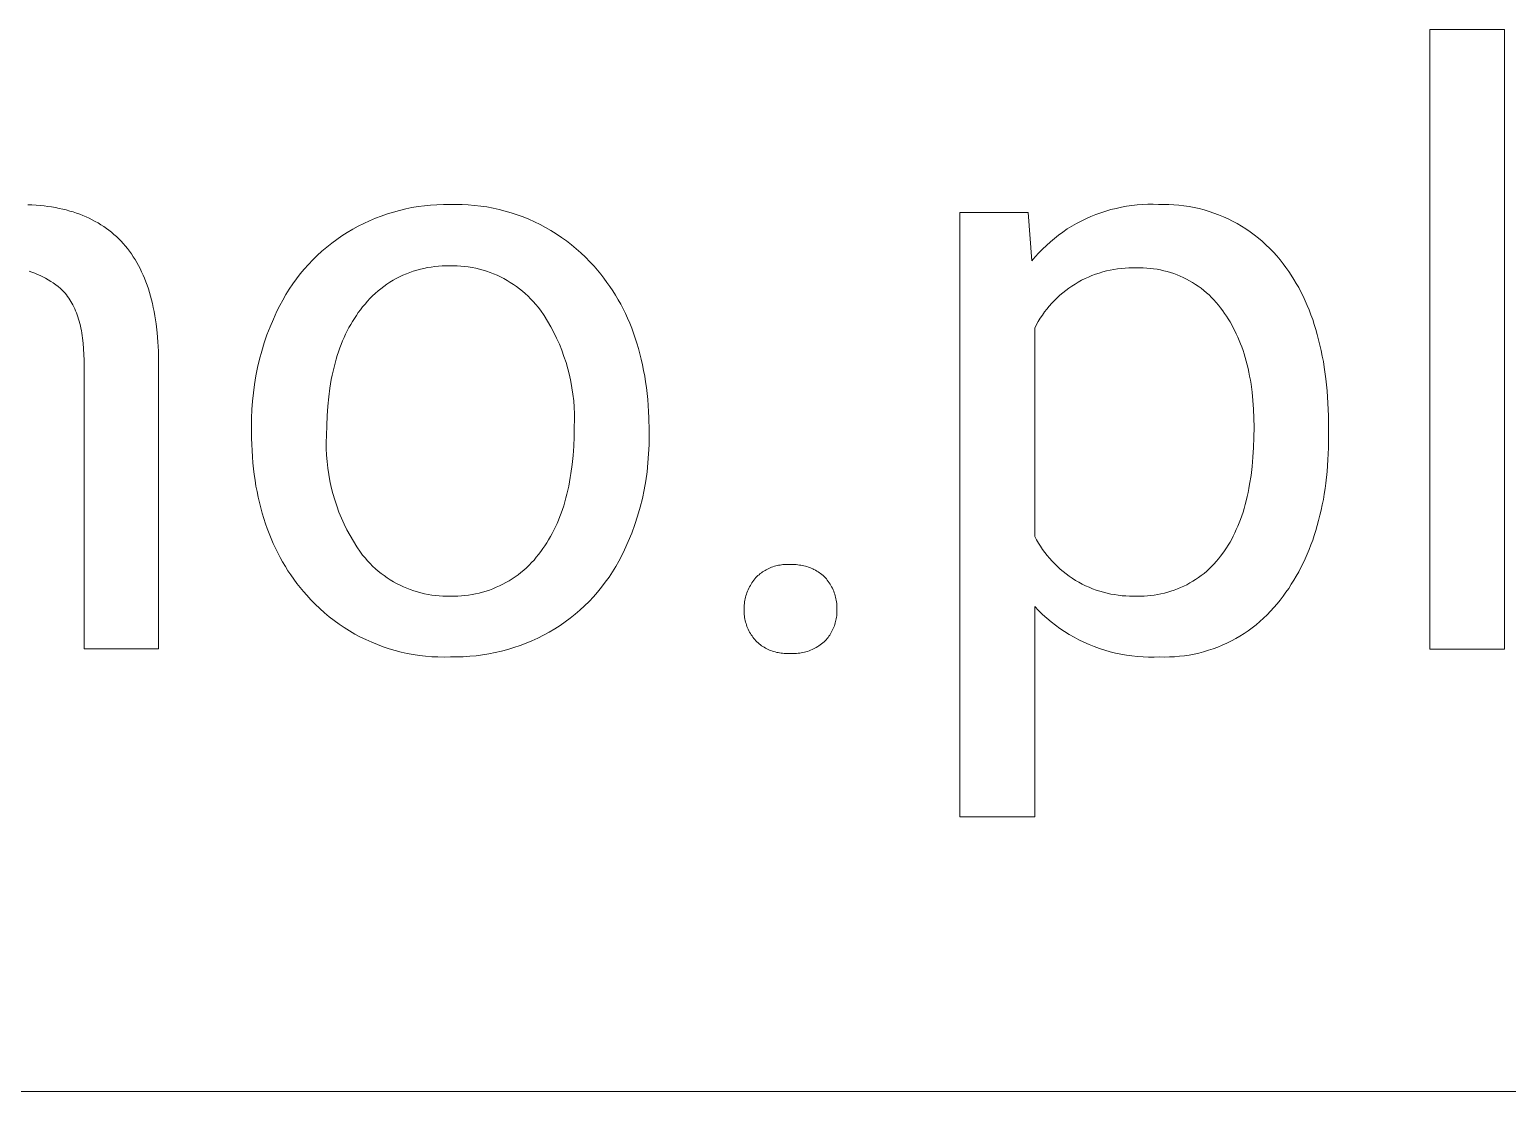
# Model space of a CAD drawing. Header units: millimetres. Extents: x 974 to 5700, y -47 to 3256.
# Drawn here: x 4442.4 to 4555, y 217.6 to 298.5 of the extents above; entities that cross this region are included whole.
import ezdxf

# ---------------------------------------------------------------- set-up
doc = ezdxf.new("R2010")
doc.units = ezdxf.units.MM
doc.header["$MEASUREMENT"] = 0
doc.layers.add('Domyślny', color=7, linetype='Continuous', true_color=0x000000)

msp = doc.modelspace()

# ---------------------------------------------------------------- linework, layer by layer
at = {"layer": 'Domyślny', "color": 18, "lineweight": 15, "true_color": 0x000000}
for p, q in [((4549.08, 251.32), (4549.08, 298.54)), ((4549.08, 298.54), (4554.77, 298.54)), ((4554.77, 298.54), (4554.77, 251.32)), ((4442.24, 285.19), (4442.56, 285.18)), ((4442.56, 285.18), (4442.87, 285.16)), ((4442.87, 285.16), (4443.18, 285.13)), ((4443.18, 285.13), (4443.48, 285.1)), ((4443.48, 285.1), (4443.77, 285.06)), ((4443.77, 285.06), (4444.06, 285.02)), ((4444.06, 285.02), (4444.35, 284.97)), ((4444.35, 284.97), (4444.63, 284.91)), ((4444.63, 284.91), (4444.91, 284.85)), ((4471.04, 284.87), (4471.51, 284.97)), ((4471.51, 284.97), (4471.98, 285.05)), ((4471.98, 285.05), (4472.46, 285.11)), ((4472.46, 285.11), (4472.94, 285.16)), ((4472.94, 285.16), (4473.42, 285.19)), ((4473.42, 285.19), (4473.91, 285.2)), ((4473.91, 285.2), (4474.39, 285.2)), ((4474.39, 285.2), (4474.86, 285.21)), ((4474.86, 285.21), (4475.34, 285.21)), ((4475.34, 285.21), (4475.81, 285.18)), ((4475.81, 285.18), (4476.29, 285.14)), ((4476.29, 285.14), (4476.76, 285.09)), ((4476.76, 285.09), (4477.23, 285.02)), ((4477.23, 285.02), (4477.7, 284.93)), ((4477.7, 284.93), (4478.16, 284.83)), ((4524.78, 284.82), (4525.17, 284.91)), ((4525.17, 284.91), (4525.57, 285)), ((4525.57, 285), (4525.97, 285.07)), ((4525.97, 285.07), (4526.37, 285.13)), ((4526.37, 285.13), (4526.77, 285.17)), ((4526.77, 285.17), (4527.18, 285.2)), ((4527.18, 285.2), (4527.58, 285.22)), ((4527.58, 285.22), (4527.99, 285.22)), ((4527.99, 285.22), (4528.39, 285.2)), ((4528.39, 285.2), (4528.79, 285.21)), ((4528.79, 285.21), (4529.18, 285.2)), ((4529.18, 285.2), (4529.57, 285.19)), ((4529.57, 285.19), (4529.96, 285.15)), ((4529.96, 285.15), (4530.34, 285.11)), ((4530.34, 285.11), (4530.73, 285.05)), ((4530.73, 285.05), (4531.11, 284.97)), ((4531.11, 284.97), (4531.49, 284.89)), ((4444.91, 284.85), (4445.18, 284.79)), ((4445.18, 284.79), (4445.44, 284.71)), ((4445.44, 284.71), (4445.7, 284.64)), ((4445.7, 284.64), (4445.96, 284.55)), ((4445.96, 284.55), (4446.21, 284.46)), ((4446.21, 284.46), (4446.45, 284.37)), ((4446.45, 284.37), (4446.69, 284.26)), ((4446.69, 284.26), (4446.93, 284.16)), ((4446.93, 284.16), (4447.16, 284.04)), ((4447.16, 284.04), (4447.38, 283.92)), ((4447.38, 283.92), (4447.6, 283.8)), ((4447.6, 283.8), (4447.82, 283.67)), ((4467.85, 283.77), (4468.29, 283.97)), ((4468.29, 283.97), (4468.73, 284.16)), ((4468.73, 284.16), (4469.18, 284.33)), ((4469.18, 284.33), (4469.64, 284.49)), ((4469.64, 284.49), (4470.1, 284.63)), ((4470.1, 284.63), (4470.57, 284.76)), ((4470.57, 284.76), (4471.04, 284.87)), ((4478.16, 284.83), (4478.62, 284.71)), ((4478.62, 284.71), (4479.08, 284.58)), ((4479.08, 284.58), (4479.53, 284.43)), ((4479.53, 284.43), (4479.98, 284.26)), ((4479.98, 284.26), (4480.42, 284.08)), ((4480.42, 284.08), (4480.85, 283.89)), ((4480.85, 283.89), (4481.28, 283.68)), ((4513.27, 238.54), (4513.27, 284.59)), ((4513.27, 284.59), (4518.46, 284.59)), ((4518.46, 284.59), (4518.75, 280.91)), ((4522.15, 283.75), (4522.51, 283.94)), ((4522.51, 283.94), (4522.87, 284.12)), ((4522.87, 284.12), (4523.24, 284.29)), ((4523.24, 284.29), (4523.62, 284.44)), ((4523.62, 284.44), (4524, 284.58)), ((4524, 284.58), (4524.39, 284.7)), ((4524.39, 284.7), (4524.78, 284.82)), ((4531.49, 284.89), (4531.87, 284.79)), ((4531.87, 284.79), (4532.25, 284.68)), ((4532.25, 284.68), (4532.62, 284.55)), ((4532.62, 284.55), (4532.98, 284.42)), ((4532.98, 284.42), (4533.34, 284.27)), ((4533.34, 284.27), (4533.7, 284.11)), ((4533.7, 284.11), (4534.05, 283.93)), ((4534.05, 283.93), (4534.39, 283.75)), ((4447.82, 283.67), (4448.03, 283.53)), ((4448.03, 283.53), (4448.23, 283.39)), ((4448.23, 283.39), (4448.43, 283.24)), ((4448.43, 283.24), (4448.62, 283.09)), ((4448.62, 283.09), (4448.81, 282.93)), ((4448.81, 282.93), (4449, 282.76)), ((4449, 282.76), (4449.18, 282.59)), ((4465.78, 282.55), (4466.18, 282.82)), ((4466.18, 282.82), (4466.58, 283.08)), ((4466.58, 283.08), (4467, 283.32)), ((4467, 283.32), (4467.42, 283.56)), ((4467.42, 283.56), (4467.85, 283.77)), ((4481.28, 283.68), (4481.7, 283.46)), ((4481.7, 283.46), (4482.11, 283.22)), ((4482.11, 283.22), (4482.51, 282.97)), ((4482.51, 282.97), (4482.91, 282.7)), ((4482.91, 282.7), (4483.29, 282.43)), ((4520.47, 282.62), (4520.79, 282.87)), ((4520.79, 282.87), (4521.12, 283.11)), ((4521.12, 283.11), (4521.45, 283.34)), ((4521.45, 283.34), (4521.8, 283.55)), ((4521.8, 283.55), (4522.15, 283.75)), ((4534.39, 283.75), (4534.73, 283.55)), ((4534.73, 283.55), (4535.06, 283.34)), ((4535.06, 283.34), (4535.38, 283.12)), ((4535.38, 283.12), (4535.7, 282.89)), ((4535.7, 282.89), (4536.01, 282.65)), ((4536.01, 282.65), (4536.3, 282.4)), ((4449.18, 282.59), (4449.35, 282.41)), ((4449.35, 282.41), (4449.52, 282.23)), ((4449.52, 282.23), (4449.68, 282.04)), ((4449.68, 282.04), (4449.84, 281.85)), ((4449.84, 281.85), (4449.99, 281.65)), ((4449.99, 281.65), (4450.14, 281.44)), ((4464.3, 281.33), (4464.66, 281.65)), ((4464.66, 281.65), (4465.02, 281.96)), ((4465.02, 281.96), (4465.4, 282.26)), ((4465.4, 282.26), (4465.78, 282.55)), ((4483.29, 282.43), (4483.67, 282.13)), ((4483.67, 282.13), (4484.04, 281.83)), ((4484.04, 281.83), (4484.39, 281.52)), ((4519.28, 281.52), (4519.56, 281.81)), ((4519.56, 281.81), (4519.86, 282.09)), ((4519.86, 282.09), (4520.16, 282.36)), ((4520.16, 282.36), (4520.47, 282.62)), ((4536.3, 282.4), (4536.59, 282.14)), ((4536.59, 282.14), (4536.88, 281.86)), ((4536.88, 281.86), (4537.15, 281.58)), ((4537.15, 281.58), (4537.41, 281.29)), ((4450.14, 281.44), (4450.28, 281.23)), ((4450.28, 281.23), (4450.42, 281.01)), ((4450.42, 281.01), (4450.55, 280.79)), ((4450.55, 280.79), (4450.68, 280.56)), ((4450.68, 280.56), (4450.8, 280.32)), ((4463.31, 280.28), (4463.63, 280.64)), ((4463.63, 280.64), (4463.96, 280.99)), ((4463.96, 280.99), (4464.3, 281.33)), ((4472.71, 280.4), (4472.43, 280.34)), ((4472.98, 280.44), (4472.71, 280.4)), ((4473.26, 280.48), (4472.98, 280.44)), ((4473.54, 280.51), (4473.26, 280.48)), ((4473.83, 280.52), (4473.54, 280.51)), ((4474.11, 280.53), (4473.83, 280.52)), ((4474.39, 280.53), (4474.11, 280.53)), ((4474.67, 280.53), (4474.39, 280.53)), ((4474.96, 280.53), (4474.67, 280.53)), ((4475.25, 280.51), (4474.96, 280.53)), ((4475.53, 280.48), (4475.25, 280.51)), ((4475.81, 280.45), (4475.53, 280.48)), ((4476.1, 280.4), (4475.81, 280.45)), ((4476.38, 280.35), (4476.1, 280.4)), ((4484.39, 281.52), (4484.74, 281.19)), ((4484.74, 281.19), (4485.07, 280.85)), ((4485.07, 280.85), (4485.39, 280.5)), ((4485.39, 280.5), (4485.65, 280.2)), ((4518.75, 280.91), (4519.01, 281.22)), ((4519.01, 281.22), (4519.28, 281.52)), ((4537.41, 281.29), (4537.66, 280.99)), ((4537.66, 280.99), (4537.9, 280.69)), ((4537.9, 280.69), (4538.11, 280.4)), ((4538.11, 280.4), (4538.32, 280.11)), ((4442.56, 280.05), (4442.34, 280.12)), ((4442.77, 279.97), (4442.56, 280.05)), ((4442.98, 279.88), (4442.77, 279.97)), ((4443.19, 279.79), (4442.98, 279.88)), ((4443.4, 279.69), (4443.19, 279.79)), ((4443.6, 279.59), (4443.4, 279.69)), ((4443.8, 279.47), (4443.6, 279.59)), ((4443.99, 279.35), (4443.8, 279.47)), ((4444.18, 279.23), (4443.99, 279.35)), ((4450.8, 280.32), (4450.92, 280.08)), ((4450.92, 280.08), (4451.03, 279.83)), ((4451.03, 279.83), (4451.14, 279.58)), ((4451.14, 279.58), (4451.24, 279.32)), ((4451.24, 279.32), (4451.34, 279.06)), ((4462.43, 279.15), (4462.71, 279.53)), ((4462.71, 279.53), (4463, 279.91)), ((4463, 279.91), (4463.31, 280.28)), ((4469.84, 279.28), (4469.6, 279.13)), ((4470.08, 279.43), (4469.84, 279.28)), ((4470.32, 279.56), (4470.08, 279.43)), ((4470.57, 279.69), (4470.32, 279.56)), ((4470.83, 279.81), (4470.57, 279.69)), ((4471.09, 279.92), (4470.83, 279.81)), ((4471.35, 280.03), (4471.09, 279.92)), ((4471.62, 280.12), (4471.35, 280.03)), ((4471.89, 280.2), (4471.62, 280.12)), ((4472.16, 280.28), (4471.89, 280.2)), ((4472.43, 280.34), (4472.16, 280.28)), ((4476.65, 280.28), (4476.38, 280.35)), ((4476.93, 280.21), (4476.65, 280.28)), ((4477.2, 280.12), (4476.93, 280.21)), ((4477.47, 280.03), (4477.2, 280.12)), ((4477.74, 279.92), (4477.47, 280.03)), ((4478, 279.81), (4477.74, 279.92)), ((4478.26, 279.69), (4478, 279.81)), ((4478.52, 279.56), (4478.26, 279.69)), ((4478.77, 279.42), (4478.52, 279.56)), ((4479.01, 279.27), (4478.77, 279.42)), ((4479.25, 279.12), (4479.01, 279.27)), ((4485.65, 280.2), (4485.9, 279.9)), ((4485.9, 279.9), (4486.14, 279.59)), ((4486.14, 279.59), (4486.37, 279.27)), ((4486.37, 279.27), (4486.6, 278.95)), ((4522.29, 279.29), (4522.04, 279.14)), ((4522.54, 279.43), (4522.29, 279.29)), ((4522.8, 279.56), (4522.54, 279.43)), ((4523.06, 279.68), (4522.8, 279.56)), ((4523.33, 279.79), (4523.06, 279.68)), ((4523.6, 279.89), (4523.33, 279.79)), ((4523.87, 279.98), (4523.6, 279.89)), ((4524.15, 280.07), (4523.87, 279.98)), ((4524.43, 280.14), (4524.15, 280.07)), ((4524.71, 280.2), (4524.43, 280.14)), ((4524.99, 280.26), (4524.71, 280.2)), ((4525.27, 280.3), (4524.99, 280.26)), ((4525.56, 280.33), (4525.27, 280.3)), ((4525.85, 280.36), (4525.56, 280.33)), ((4526.13, 280.37), (4525.85, 280.36)), ((4526.42, 280.38), (4526.13, 280.37)), ((4526.71, 280.37), (4526.42, 280.38)), ((4526.97, 280.38), (4526.71, 280.37)), ((4527.24, 280.37), (4526.97, 280.38)), ((4527.5, 280.36), (4527.24, 280.37)), ((4527.76, 280.34), (4527.5, 280.36)), ((4528.03, 280.31), (4527.76, 280.34)), ((4528.29, 280.27), (4528.03, 280.31)), ((4528.55, 280.22), (4528.29, 280.27)), ((4528.8, 280.16), (4528.55, 280.22)), ((4529.06, 280.1), (4528.8, 280.16)), ((4529.31, 280.02), (4529.06, 280.1)), ((4529.56, 279.94), (4529.31, 280.02)), ((4529.81, 279.84), (4529.56, 279.94)), ((4530.05, 279.74), (4529.81, 279.84)), ((4530.29, 279.64), (4530.05, 279.74)), ((4530.53, 279.52), (4530.29, 279.64)), ((4530.76, 279.39), (4530.53, 279.52)), ((4530.99, 279.26), (4530.76, 279.39)), ((4538.32, 280.11), (4538.52, 279.81)), ((4538.52, 279.81), (4538.71, 279.5)), ((4538.71, 279.5), (4538.9, 279.19)), ((4444.37, 279.09), (4444.18, 279.23)), ((4444.55, 278.95), (4444.37, 279.09)), ((4444.73, 278.81), (4444.55, 278.95)), ((4444.9, 278.66), (4444.73, 278.81)), ((4445, 278.55), (4444.9, 278.66)), ((4445.09, 278.44), (4445, 278.55)), ((4445.19, 278.32), (4445.09, 278.44)), ((4445.28, 278.2), (4445.19, 278.32)), ((4445.36, 278.08), (4445.28, 278.2)), ((4451.34, 279.06), (4451.43, 278.79)), ((4451.43, 278.79), (4451.52, 278.51)), ((4451.52, 278.51), (4451.6, 278.23)), ((4451.6, 278.23), (4451.68, 277.94)), ((4461.67, 277.92), (4461.91, 278.34)), ((4461.91, 278.34), (4462.16, 278.75)), ((4462.16, 278.75), (4462.43, 279.15)), ((4468.51, 278.24), (4468.31, 278.04)), ((4468.72, 278.43), (4468.51, 278.24)), ((4468.93, 278.62), (4468.72, 278.43)), ((4469.15, 278.79), (4468.93, 278.62)), ((4469.37, 278.96), (4469.15, 278.79)), ((4469.6, 279.13), (4469.37, 278.96)), ((4479.48, 278.95), (4479.25, 279.12)), ((4479.71, 278.78), (4479.48, 278.95)), ((4479.93, 278.6), (4479.71, 278.78)), ((4480.15, 278.42), (4479.93, 278.6)), ((4480.36, 278.22), (4480.15, 278.42)), ((4480.56, 278.02), (4480.36, 278.22)), ((4486.6, 278.95), (4486.82, 278.63)), ((4486.82, 278.63), (4487.03, 278.29)), ((4487.03, 278.29), (4487.23, 277.95)), ((4520.89, 278.29), (4520.67, 278.09)), ((4521.11, 278.47), (4520.89, 278.29)), ((4521.33, 278.65), (4521.11, 278.47)), ((4521.56, 278.83), (4521.33, 278.65)), ((4521.8, 278.99), (4521.56, 278.83)), ((4522.04, 279.14), (4521.8, 278.99)), ((4531.21, 279.12), (4530.99, 279.26)), ((4531.43, 278.97), (4531.21, 279.12)), ((4531.65, 278.82), (4531.43, 278.97)), ((4531.85, 278.65), (4531.65, 278.82)), ((4532.06, 278.48), (4531.85, 278.65)), ((4532.25, 278.31), (4532.06, 278.48)), ((4532.44, 278.12), (4532.25, 278.31)), ((4538.9, 279.19), (4539.08, 278.87)), ((4539.08, 278.87), (4539.25, 278.54)), ((4539.25, 278.54), (4539.42, 278.21)), ((4539.42, 278.21), (4539.58, 277.87)), ((4445.45, 277.95), (4445.36, 278.08)), ((4445.53, 277.82), (4445.45, 277.95)), ((4445.61, 277.69), (4445.53, 277.82)), ((4445.68, 277.55), (4445.61, 277.69)), ((4445.75, 277.41), (4445.68, 277.55)), ((4445.82, 277.26), (4445.75, 277.41)), ((4445.89, 277.11), (4445.82, 277.26)), ((4445.95, 276.96), (4445.89, 277.11)), ((4451.68, 277.94), (4451.75, 277.65)), ((4451.75, 277.65), (4451.81, 277.35)), ((4451.81, 277.35), (4451.88, 277.05)), ((4451.88, 277.05), (4451.93, 276.73)), ((4460.96, 276.48), (4461.23, 277.07)), ((4461.23, 277.07), (4461.44, 277.5)), ((4461.44, 277.5), (4461.67, 277.92)), ((4467.59, 277.18), (4467.43, 276.97)), ((4467.76, 277.4), (4467.59, 277.18)), ((4467.94, 277.62), (4467.76, 277.4)), ((4468.12, 277.83), (4467.94, 277.62)), ((4468.31, 278.04), (4468.12, 277.83)), ((4480.76, 277.81), (4480.56, 278.02)), ((4480.95, 277.59), (4480.76, 277.81)), ((4481.13, 277.37), (4480.95, 277.59)), ((4481.3, 277.15), (4481.13, 277.37)), ((4481.58, 276.74), (4481.3, 277.15)), ((4487.23, 277.95), (4487.42, 277.61)), ((4487.42, 277.61), (4487.6, 277.26)), ((4487.6, 277.26), (4487.78, 276.9)), ((4519.9, 277.24), (4519.72, 277.02)), ((4520.08, 277.47), (4519.9, 277.24)), ((4520.27, 277.68), (4520.08, 277.47)), ((4520.47, 277.89), (4520.27, 277.68)), ((4520.67, 278.09), (4520.47, 277.89)), ((4532.62, 277.93), (4532.44, 278.12)), ((4532.8, 277.74), (4532.62, 277.93)), ((4532.97, 277.53), (4532.8, 277.74)), ((4533.13, 277.33), (4532.97, 277.53)), ((4533.29, 277.11), (4533.13, 277.33)), ((4533.44, 276.91), (4533.29, 277.11)), ((4539.58, 277.87), (4539.73, 277.52)), ((4539.73, 277.52), (4539.88, 277.17)), ((4539.88, 277.17), (4540.01, 276.81)), ((4446.01, 276.8), (4445.95, 276.96)), ((4446.06, 276.64), (4446.01, 276.8)), ((4446.12, 276.48), (4446.06, 276.64)), ((4446.16, 276.31), (4446.12, 276.48)), ((4446.21, 276.14), (4446.16, 276.31)), ((4446.25, 275.96), (4446.21, 276.14)), ((4446.29, 275.78), (4446.25, 275.96)), ((4451.93, 276.73), (4451.98, 276.42)), ((4451.98, 276.42), (4452.03, 276.1)), ((4452.03, 276.1), (4452.11, 275.43)), ((4460.71, 275.88), (4460.96, 276.48)), ((4466.85, 276.06), (4466.71, 275.83)), ((4466.99, 276.3), (4466.85, 276.06)), ((4467.13, 276.53), (4466.99, 276.3)), ((4467.28, 276.75), (4467.13, 276.53)), ((4467.43, 276.97), (4467.28, 276.75)), ((4481.84, 276.32), (4481.58, 276.74)), ((4482.09, 275.89), (4481.84, 276.32)), ((4487.78, 276.9), (4487.95, 276.54)), ((4487.95, 276.54), (4488.11, 276.17)), ((4488.11, 276.17), (4488.26, 275.79)), ((4519.1, 276.05), (4518.97, 275.79)), ((4519.24, 276.3), (4519.1, 276.05)), ((4519.39, 276.54), (4519.24, 276.3)), ((4519.55, 276.78), (4519.39, 276.54)), ((4519.72, 277.02), (4519.55, 276.78)), ((4533.58, 276.7), (4533.44, 276.91)), ((4533.72, 276.49), (4533.58, 276.7)), ((4533.85, 276.27), (4533.72, 276.49)), ((4533.98, 276.04), (4533.85, 276.27)), ((4534.1, 275.81), (4533.98, 276.04)), ((4540.01, 276.81), (4540.15, 276.44)), ((4540.15, 276.44), (4540.27, 276.06)), ((4540.27, 276.06), (4540.39, 275.68)), ((4446.33, 275.6), (4446.29, 275.78)), ((4446.36, 275.41), (4446.33, 275.6)), ((4446.4, 275.22), (4446.36, 275.41)), ((4446.42, 275.03), (4446.4, 275.22)), ((4446.47, 274.63), (4446.42, 275.03)), ((4452.11, 275.43), (4452.16, 274.75)), ((4460.26, 274.66), (4460.47, 275.27)), ((4460.47, 275.27), (4460.71, 275.88)), ((4466.23, 274.81), (4466.12, 274.54)), ((4466.34, 275.07), (4466.23, 274.81)), ((4466.46, 275.33), (4466.34, 275.07)), ((4466.59, 275.58), (4466.46, 275.33)), ((4466.71, 275.83), (4466.59, 275.58)), ((4482.32, 275.45), (4482.09, 275.89)), ((4482.54, 275.01), (4482.32, 275.45)), ((4482.75, 274.55), (4482.54, 275.01)), ((4488.26, 275.79), (4488.4, 275.41)), ((4488.4, 275.41), (4488.53, 275.02)), ((4488.53, 275.02), (4488.66, 274.63)), ((4518.97, 275.79), (4518.97, 259.91)), ((4534.22, 275.58), (4534.1, 275.81)), ((4534.33, 275.34), (4534.22, 275.58)), ((4534.44, 275.1), (4534.33, 275.34)), ((4534.55, 274.85), (4534.44, 275.1)), ((4534.65, 274.6), (4534.55, 274.85)), ((4540.39, 275.68), (4540.5, 275.29)), ((4540.5, 275.29), (4540.6, 274.89)), ((4540.6, 274.89), (4540.7, 274.49)), ((4446.5, 274.21), (4446.47, 274.63)), ((4446.52, 273.78), (4446.5, 274.21)), ((4446.53, 273.34), (4446.52, 273.78)), ((4452.16, 274.75), (4452.2, 274.04)), ((4452.2, 274.04), (4452.21, 273.31)), ((4459.9, 273.41), (4460.07, 274.04)), ((4460.07, 274.04), (4460.26, 274.66)), ((4465.83, 273.7), (4465.74, 273.41)), ((4465.92, 273.99), (4465.83, 273.7)), ((4466.02, 274.27), (4465.92, 273.99)), ((4466.12, 274.54), (4466.02, 274.27)), ((4482.93, 274.1), (4482.75, 274.55)), ((4483.1, 273.63), (4482.93, 274.1)), ((4488.66, 274.63), (4488.78, 274.23)), ((4488.78, 274.23), (4488.89, 273.82)), ((4488.89, 273.82), (4488.99, 273.41)), ((4534.75, 274.35), (4534.65, 274.6)), ((4534.84, 274.08), (4534.75, 274.35)), ((4534.92, 273.82), (4534.84, 274.08)), ((4535, 273.55), (4534.92, 273.82)), ((4540.7, 274.49), (4540.79, 274.08)), ((4540.79, 274.08), (4540.88, 273.66)), ((4540.88, 273.66), (4540.96, 273.24)), ((4446.53, 251.33), (4446.53, 273.34)), ((4452.21, 273.31), (4452.21, 251.33)), ((4459.62, 272.14), (4459.75, 272.78)), ((4459.75, 272.78), (4459.9, 273.41)), ((4465.58, 272.81), (4465.5, 272.51)), ((4465.66, 273.12), (4465.58, 272.81)), ((4465.74, 273.41), (4465.66, 273.12)), ((4483.26, 273.16), (4483.1, 273.63)), ((4483.4, 272.68), (4483.26, 273.16)), ((4483.52, 272.2), (4483.4, 272.68)), ((4488.99, 273.41), (4489.09, 272.99)), ((4489.09, 272.99), (4489.17, 272.56)), ((4489.17, 272.56), (4489.25, 272.13)), ((4535.08, 273.27), (4535, 273.55)), ((4535.15, 272.99), (4535.08, 273.27)), ((4535.22, 272.71), (4535.15, 272.99)), ((4535.29, 272.42), (4535.22, 272.71)), ((4540.96, 273.24), (4541.03, 272.81)), ((4541.03, 272.81), (4541.15, 271.92)), ((4459.43, 270.86), (4459.51, 271.5)), ((4459.51, 271.5), (4459.62, 272.14)), ((4465.31, 271.55), (4465.26, 271.22)), ((4465.37, 271.87), (4465.31, 271.55)), ((4465.44, 272.19), (4465.37, 271.87)), ((4465.5, 272.51), (4465.44, 272.19)), ((4483.62, 271.72), (4483.52, 272.2)), ((4483.71, 271.23), (4483.62, 271.72)), ((4489.25, 272.13), (4489.32, 271.7)), ((4489.32, 271.7), (4489.38, 271.25)), ((4535.34, 272.12), (4535.29, 272.42)), ((4535.4, 271.82), (4535.34, 272.12)), ((4535.45, 271.52), (4535.4, 271.82)), ((4535.53, 270.9), (4535.45, 271.52)), ((4541.15, 271.92), (4541.24, 271.01)), ((4459.36, 270.21), (4459.43, 270.86)), ((4465.17, 270.54), (4465.1, 269.83)), ((4465.26, 271.22), (4465.17, 270.54)), ((4483.78, 270.74), (4483.71, 271.23)), ((4483.84, 270.25), (4483.78, 270.74)), ((4489.38, 271.25), (4489.43, 270.81)), ((4489.43, 270.81), (4489.48, 270.35)), ((4489.48, 270.35), (4489.51, 269.89)), ((4535.6, 270.26), (4535.53, 270.9)), ((4535.64, 269.61), (4535.6, 270.26)), ((4541.24, 271.01), (4541.31, 270.07)), ((4459.29, 268.92), (4459.32, 269.57)), ((4459.32, 269.57), (4459.36, 270.21)), ((4465.1, 269.83), (4465.05, 269.11)), ((4483.87, 269.75), (4483.84, 270.25)), ((4483.89, 269.26), (4483.87, 269.75)), ((4483.89, 268.76), (4483.89, 269.26)), ((4489.51, 269.89), (4489.54, 269.42)), ((4489.54, 269.42), (4489.56, 268.95)), ((4535.67, 268.93), (4535.64, 269.61)), ((4541.31, 270.07), (4541.35, 269.11)), ((4459.29, 268.27), (4459.29, 268.92)), ((4459.29, 267.87), (4459.29, 268.27)), ((4465.02, 268.36), (4465.01, 267.59)), ((4465.05, 269.11), (4465.02, 268.36)), ((4483.87, 267.51), (4483.88, 268.27)), ((4483.88, 268.27), (4483.89, 268.76)), ((4489.56, 268.95), (4489.58, 267.98)), ((4535.68, 268.24), (4535.67, 268.93)), ((4535.67, 267.45), (4535.68, 268.24)), ((4541.35, 269.11), (4541.36, 268.11)), ((4541.36, 268.11), (4541.36, 267.59)), ((4459.3, 267.39), (4459.29, 267.87)), ((4459.31, 266.92), (4459.3, 267.39)), ((4459.33, 266.45), (4459.31, 266.92)), ((4465.01, 267.59), (4464.99, 267.1)), ((4464.99, 267.1), (4464.99, 266.6)), ((4483.84, 266.78), (4483.87, 267.51)), ((4489.58, 266.9), (4489.55, 266.21)), ((4489.58, 267.98), (4489.58, 267.59)), ((4489.58, 267.59), (4489.58, 266.9)), ((4535.64, 266.69), (4535.67, 267.45)), ((4541.36, 267.59), (4541.35, 266.66)), ((4459.36, 265.98), (4459.33, 266.45)), ((4459.4, 265.52), (4459.36, 265.98)), ((4464.99, 266.6), (4465.01, 266.11)), ((4465.01, 266.11), (4465.05, 265.61)), ((4483.72, 265.38), (4483.79, 266.07)), ((4483.79, 266.07), (4483.84, 266.78)), ((4489.55, 266.21), (4489.5, 265.52)), ((4535.53, 265.24), (4535.6, 265.95)), ((4535.6, 265.95), (4535.64, 266.69)), ((4541.35, 266.66), (4541.31, 265.74)), ((4459.44, 265.07), (4459.4, 265.52)), ((4459.5, 264.63), (4459.44, 265.07)), ((4465.05, 265.61), (4465.1, 265.12)), ((4465.1, 265.12), (4465.17, 264.63)), ((4483.58, 264.39), (4483.63, 264.71)), ((4483.63, 264.71), (4483.72, 265.38)), ((4489.43, 264.84), (4489.33, 264.15)), ((4489.5, 265.52), (4489.43, 264.84)), ((4535.45, 264.55), (4535.53, 265.24)), ((4541.24, 264.85), (4541.15, 263.98)), ((4541.31, 265.74), (4541.24, 264.85)), ((4459.56, 264.19), (4459.5, 264.63)), ((4459.63, 263.75), (4459.56, 264.19)), ((4459.71, 263.32), (4459.63, 263.75)), ((4465.17, 264.63), (4465.26, 264.14)), ((4465.26, 264.14), (4465.37, 263.66)), ((4465.37, 263.66), (4465.49, 263.18)), ((4483.4, 263.44), (4483.46, 263.75)), ((4483.46, 263.75), (4483.53, 264.07)), ((4483.53, 264.07), (4483.58, 264.39)), ((4489.33, 264.15), (4489.21, 263.47)), ((4535.22, 263.25), (4535.29, 263.56)), ((4535.29, 263.56), (4535.34, 263.88)), ((4535.34, 263.88), (4535.45, 264.55)), ((4541.09, 263.56), (4541.03, 263.14)), ((4541.15, 263.98), (4541.09, 263.56)), ((4459.79, 262.9), (4459.71, 263.32)), ((4459.89, 262.49), (4459.79, 262.9)), ((4459.99, 262.08), (4459.89, 262.49)), ((4465.49, 263.18), (4465.63, 262.7)), ((4465.63, 262.7), (4465.78, 262.23)), ((4483.08, 262.25), (4483.17, 262.54)), ((4483.17, 262.54), (4483.25, 262.84)), ((4483.25, 262.84), (4483.32, 263.14)), ((4483.32, 263.14), (4483.4, 263.44)), ((4489.07, 262.8), (4488.9, 262.13)), ((4489.21, 263.47), (4489.07, 262.8)), ((4535, 262.33), (4535.08, 262.63)), ((4535.08, 262.63), (4535.15, 262.94)), ((4535.15, 262.94), (4535.22, 263.25)), ((4540.96, 262.73), (4540.88, 262.32)), ((4541.03, 263.14), (4540.96, 262.73)), ((4460.1, 261.67), (4459.99, 262.08)), ((4460.22, 261.27), (4460.1, 261.67)), ((4460.35, 260.88), (4460.22, 261.27)), ((4465.78, 262.23), (4465.95, 261.76)), ((4465.95, 261.76), (4466.14, 261.3)), ((4466.14, 261.3), (4466.34, 260.85)), ((4482.68, 261.15), (4482.79, 261.42)), ((4482.79, 261.42), (4482.89, 261.69)), ((4482.89, 261.69), (4482.99, 261.97)), ((4482.99, 261.97), (4483.08, 262.25)), ((4488.71, 261.46), (4488.49, 260.81)), ((4488.9, 262.13), (4488.71, 261.46)), ((4534.65, 261.21), (4534.75, 261.48)), ((4534.75, 261.48), (4534.84, 261.76)), ((4534.84, 261.76), (4534.92, 262.04)), ((4534.92, 262.04), (4535, 262.33)), ((4540.7, 261.52), (4540.6, 261.13)), ((4540.79, 261.92), (4540.7, 261.52)), ((4540.88, 262.32), (4540.79, 261.92)), ((4460.49, 260.5), (4460.35, 260.88)), ((4460.63, 260.12), (4460.49, 260.5)), ((4466.34, 260.85), (4466.56, 260.41)), ((4466.56, 260.41), (4466.8, 259.97)), ((4482.07, 259.89), (4482.2, 260.13)), ((4482.2, 260.13), (4482.33, 260.38)), ((4482.33, 260.38), (4482.45, 260.63)), ((4482.45, 260.63), (4482.57, 260.89)), ((4482.57, 260.89), (4482.68, 261.15)), ((4488.26, 260.16), (4488, 259.52)), ((4488.49, 260.81), (4488.26, 260.16)), ((4534.1, 259.94), (4534.22, 260.18)), ((4534.22, 260.18), (4534.33, 260.43)), ((4534.33, 260.43), (4534.44, 260.68)), ((4534.44, 260.68), (4534.55, 260.94)), ((4534.55, 260.94), (4534.65, 261.21)), ((4540.39, 260.37), (4540.27, 259.99)), ((4540.5, 260.74), (4540.39, 260.37)), ((4540.6, 261.13), (4540.5, 260.74)), ((4460.78, 259.74), (4460.63, 260.12)), ((4460.94, 259.37), (4460.78, 259.74)), ((4461.11, 259.01), (4460.94, 259.37)), ((4461.29, 258.66), (4461.11, 259.01)), ((4466.8, 259.97), (4467.05, 259.54)), ((4467.05, 259.54), (4467.31, 259.12)), ((4467.31, 259.12), (4467.59, 258.71)), ((4481.49, 258.98), (4481.64, 259.2)), ((4481.64, 259.2), (4481.79, 259.42)), ((4481.79, 259.42), (4481.93, 259.65)), ((4481.93, 259.65), (4482.07, 259.89)), ((4488, 259.52), (4487.72, 258.89)), ((4518.97, 259.91), (4519.1, 259.66)), ((4519.1, 259.66), (4519.25, 259.4)), ((4519.25, 259.4), (4519.4, 259.16)), ((4519.4, 259.16), (4519.56, 258.92)), ((4533.44, 258.82), (4533.58, 259.03)), ((4533.58, 259.03), (4533.72, 259.25)), ((4533.72, 259.25), (4533.85, 259.47)), ((4533.85, 259.47), (4533.98, 259.7)), ((4533.98, 259.7), (4534.1, 259.94)), ((4540.01, 259.26), (4539.88, 258.91)), ((4540.15, 259.62), (4540.01, 259.26)), ((4540.27, 259.99), (4540.15, 259.62)), ((4461.47, 258.31), (4461.29, 258.66)), ((4461.66, 257.96), (4461.47, 258.31)), ((4461.87, 257.62), (4461.66, 257.96)), ((4467.59, 258.71), (4467.76, 258.49)), ((4467.76, 258.49), (4467.94, 258.27)), ((4467.94, 258.27), (4468.13, 258.05)), ((4468.13, 258.05), (4468.32, 257.85)), ((4480.44, 257.71), (4480.63, 257.91)), ((4480.63, 257.91), (4480.82, 258.11)), ((4480.82, 258.11), (4480.99, 258.32)), ((4480.99, 258.32), (4481.17, 258.54)), ((4481.17, 258.54), (4481.33, 258.76)), ((4481.33, 258.76), (4481.49, 258.98)), ((4487.29, 258.03), (4487.05, 257.62)), ((4487.51, 258.46), (4487.29, 258.03)), ((4487.72, 258.89), (4487.51, 258.46)), ((4519.56, 258.92), (4519.73, 258.69)), ((4519.73, 258.69), (4519.91, 258.46)), ((4519.91, 258.46), (4520.1, 258.24)), ((4520.1, 258.24), (4520.29, 258.02)), ((4520.29, 258.02), (4520.49, 257.81)), ((4532.63, 257.81), (4532.8, 258)), ((4532.8, 258), (4532.97, 258.2)), ((4532.97, 258.2), (4533.13, 258.41)), ((4533.13, 258.41), (4533.29, 258.62)), ((4533.29, 258.62), (4533.44, 258.82)), ((4539.58, 258.21), (4539.42, 257.87)), ((4539.73, 258.55), (4539.58, 258.21)), ((4539.88, 258.91), (4539.73, 258.55)), ((4462.07, 257.29), (4461.87, 257.62)), ((4462.29, 256.97), (4462.07, 257.29)), ((4462.52, 256.65), (4462.29, 256.97)), ((4468.32, 257.85), (4468.52, 257.65)), ((4468.52, 257.65), (4468.73, 257.45)), ((4468.73, 257.45), (4468.94, 257.27)), ((4468.94, 257.27), (4469.16, 257.09)), ((4469.16, 257.09), (4469.39, 256.92)), ((4469.39, 256.92), (4469.62, 256.76)), ((4469.62, 256.76), (4469.86, 256.6)), ((4479.15, 256.68), (4479.38, 256.83)), ((4479.38, 256.83), (4479.6, 256.99)), ((4479.6, 256.99), (4479.82, 257.16)), ((4479.82, 257.16), (4480.03, 257.34)), ((4480.03, 257.34), (4480.24, 257.52)), ((4480.24, 257.52), (4480.44, 257.71)), ((4486.53, 256.81), (4486.25, 256.42)), ((4486.8, 257.21), (4486.53, 256.81)), ((4487.05, 257.62), (4486.8, 257.21)), ((4497.64, 256.67), (4497.72, 256.77)), ((4497.72, 256.77), (4497.8, 256.85)), ((4497.8, 256.85), (4497.88, 256.92)), ((4497.88, 256.92), (4497.96, 256.99)), ((4497.96, 256.99), (4498.05, 257.07)), ((4498.05, 257.07), (4498.14, 257.13)), ((4498.14, 257.13), (4498.23, 257.2)), ((4498.23, 257.2), (4498.32, 257.26)), ((4498.32, 257.26), (4498.42, 257.32)), ((4498.42, 257.32), (4498.51, 257.37)), ((4498.51, 257.37), (4498.61, 257.42)), ((4498.61, 257.42), (4498.71, 257.47)), ((4498.71, 257.47), (4498.81, 257.51)), ((4498.81, 257.51), (4498.92, 257.56)), ((4498.92, 257.56), (4499.02, 257.59)), ((4499.02, 257.59), (4499.13, 257.63)), ((4499.13, 257.63), (4499.23, 257.66)), ((4499.23, 257.66), (4499.34, 257.69)), ((4499.34, 257.69), (4499.45, 257.71)), ((4499.45, 257.71), (4499.56, 257.73)), ((4499.56, 257.73), (4499.67, 257.74)), ((4499.67, 257.74), (4499.78, 257.76)), ((4499.78, 257.76), (4499.89, 257.76)), ((4499.89, 257.76), (4500, 257.77)), ((4500, 257.77), (4500.11, 257.77)), ((4500.11, 257.77), (4500.22, 257.77)), ((4500.22, 257.77), (4500.33, 257.76)), ((4500.33, 257.76), (4500.45, 257.76)), ((4500.45, 257.76), (4500.57, 257.77)), ((4500.57, 257.77), (4500.69, 257.76)), ((4500.69, 257.76), (4500.8, 257.76)), ((4500.8, 257.76), (4500.92, 257.75)), ((4500.92, 257.75), (4501.04, 257.73)), ((4501.04, 257.73), (4501.15, 257.72)), ((4501.15, 257.72), (4501.27, 257.7)), ((4501.27, 257.7), (4501.38, 257.67)), ((4501.38, 257.67), (4501.5, 257.64)), ((4501.5, 257.64), (4501.61, 257.61)), ((4501.61, 257.61), (4501.72, 257.57)), ((4501.72, 257.57), (4501.83, 257.53)), ((4501.83, 257.53), (4501.94, 257.48)), ((4501.94, 257.48), (4502.05, 257.44)), ((4502.05, 257.44), (4502.15, 257.38)), ((4502.15, 257.38), (4502.26, 257.33)), ((4502.26, 257.33), (4502.36, 257.27)), ((4502.36, 257.27), (4502.46, 257.21)), ((4502.46, 257.21), (4502.56, 257.14)), ((4502.56, 257.14), (4502.65, 257.07)), ((4502.65, 257.07), (4502.75, 257)), ((4502.75, 257), (4502.84, 256.93)), ((4502.84, 256.93), (4502.92, 256.85)), ((4502.92, 256.85), (4503.01, 256.77)), ((4503.01, 256.77), (4503.09, 256.67)), ((4520.49, 257.81), (4520.7, 257.61)), ((4520.7, 257.61), (4520.91, 257.42)), ((4520.91, 257.42), (4521.13, 257.23)), ((4521.13, 257.23), (4521.36, 257.05)), ((4521.36, 257.05), (4521.59, 256.88)), ((4521.59, 256.88), (4521.83, 256.72)), ((4531.23, 256.63), (4531.45, 256.78)), ((4531.45, 256.78), (4531.66, 256.93)), ((4531.66, 256.93), (4531.87, 257.09)), ((4531.87, 257.09), (4532.07, 257.26)), ((4532.07, 257.26), (4532.26, 257.44)), ((4532.26, 257.44), (4532.45, 257.62)), ((4532.45, 257.62), (4532.63, 257.81)), ((4538.9, 256.89), (4538.71, 256.57)), ((4539.08, 257.21), (4538.9, 256.89)), ((4539.25, 257.54), (4539.08, 257.21)), ((4539.42, 257.87), (4539.25, 257.54)), ((4462.75, 256.33), (4462.52, 256.65)), ((4462.99, 256.02), (4462.75, 256.33)), ((4463.24, 255.72), (4462.99, 256.02)), ((4463.5, 255.42), (4463.24, 255.72)), ((4469.86, 256.6), (4470.1, 256.46)), ((4470.1, 256.46), (4470.35, 256.32)), ((4470.35, 256.32), (4470.61, 256.19)), ((4470.61, 256.19), (4470.86, 256.07)), ((4470.86, 256.07), (4471.12, 255.96)), ((4471.12, 255.96), (4471.39, 255.86)), ((4471.39, 255.86), (4471.66, 255.76)), ((4471.66, 255.76), (4471.93, 255.68)), ((4471.93, 255.68), (4472.2, 255.61)), ((4476.64, 255.59), (4476.9, 255.66)), ((4476.9, 255.66), (4477.17, 255.74)), ((4477.17, 255.74), (4477.43, 255.82)), ((4477.43, 255.82), (4477.69, 255.92)), ((4477.69, 255.92), (4477.94, 256.03)), ((4477.94, 256.03), (4478.19, 256.14)), ((4478.19, 256.14), (4478.44, 256.26)), ((4478.44, 256.26), (4478.68, 256.39)), ((4478.68, 256.39), (4478.92, 256.53)), ((4478.92, 256.53), (4479.15, 256.68)), ((4485.65, 255.67), (4485.34, 255.31)), ((4485.96, 256.04), (4485.65, 255.67)), ((4486.25, 256.42), (4485.96, 256.04)), ((4497, 255.51), (4497.04, 255.62)), ((4497.04, 255.62), (4497.08, 255.74)), ((4497.08, 255.74), (4497.13, 255.85)), ((4497.13, 255.85), (4497.18, 255.96)), ((4497.18, 255.96), (4497.24, 256.07)), ((4497.24, 256.07), (4497.3, 256.18)), ((4497.3, 256.18), (4497.36, 256.28)), ((4497.36, 256.28), (4497.42, 256.38)), ((4497.42, 256.38), (4497.49, 256.48)), ((4497.49, 256.48), (4497.57, 256.58)), ((4497.57, 256.58), (4497.64, 256.67)), ((4503.09, 256.67), (4503.16, 256.58)), ((4503.16, 256.58), (4503.24, 256.48)), ((4503.24, 256.48), (4503.31, 256.38)), ((4503.31, 256.38), (4503.37, 256.28)), ((4503.37, 256.28), (4503.43, 256.18)), ((4503.43, 256.18), (4503.49, 256.07)), ((4503.49, 256.07), (4503.55, 255.96)), ((4503.55, 255.96), (4503.6, 255.85)), ((4503.6, 255.85), (4503.65, 255.74)), ((4503.65, 255.74), (4503.69, 255.62)), ((4503.69, 255.62), (4503.73, 255.51)), ((4521.83, 256.72), (4522.08, 256.56)), ((4522.08, 256.56), (4522.33, 256.42)), ((4522.33, 256.42), (4522.58, 256.28)), ((4522.58, 256.28), (4522.84, 256.15)), ((4522.84, 256.15), (4523.11, 256.03)), ((4523.11, 256.03), (4523.37, 255.92)), ((4523.37, 255.92), (4523.64, 255.82)), ((4523.64, 255.82), (4523.92, 255.73)), ((4523.92, 255.73), (4524.2, 255.65)), ((4524.2, 255.65), (4524.48, 255.58)), ((4528.85, 255.59), (4529.1, 255.65)), ((4529.1, 255.65), (4529.35, 255.73)), ((4529.35, 255.73), (4529.6, 255.81)), ((4529.6, 255.81), (4529.84, 255.91)), ((4529.84, 255.91), (4530.08, 256.01)), ((4530.08, 256.01), (4530.32, 256.12)), ((4530.32, 256.12), (4530.56, 256.23)), ((4530.56, 256.23), (4530.79, 256.36)), ((4530.79, 256.36), (4531.01, 256.49)), ((4531.01, 256.49), (4531.23, 256.63)), ((4538.11, 255.66), (4537.9, 255.36)), ((4538.32, 255.95), (4538.11, 255.66)), ((4538.52, 256.26), (4538.32, 255.95)), ((4538.71, 256.57), (4538.52, 256.26)), ((4463.82, 255.07), (4463.5, 255.42)), ((4464.15, 254.74), (4463.82, 255.07)), ((4464.49, 254.41), (4464.15, 254.74)), ((4472.2, 255.61), (4472.48, 255.54)), ((4472.48, 255.54), (4472.76, 255.49)), ((4472.76, 255.49), (4473.04, 255.44)), ((4473.04, 255.44), (4473.32, 255.41)), ((4473.32, 255.41), (4473.6, 255.38)), ((4473.6, 255.38), (4473.88, 255.36)), ((4473.88, 255.36), (4474.17, 255.36)), ((4474.17, 255.36), (4474.45, 255.36)), ((4474.45, 255.36), (4474.73, 255.36)), ((4474.73, 255.36), (4475, 255.36)), ((4475, 255.36), (4475.28, 255.38)), ((4475.28, 255.38), (4475.55, 255.4)), ((4475.55, 255.4), (4475.83, 255.43)), ((4475.83, 255.43), (4476.1, 255.48)), ((4476.1, 255.48), (4476.37, 255.53)), ((4476.37, 255.53), (4476.64, 255.59)), ((4484.67, 254.62), (4484.31, 254.3)), ((4485.01, 254.96), (4484.67, 254.62)), ((4485.34, 255.31), (4485.01, 254.96)), ((4496.82, 254.43), (4496.83, 254.55)), ((4496.83, 254.68), (4496.85, 254.8)), ((4496.83, 254.55), (4496.83, 254.68)), ((4496.85, 254.8), (4496.86, 254.92)), ((4496.86, 254.92), (4496.88, 255.04)), ((4496.88, 255.04), (4496.9, 255.16)), ((4496.9, 255.16), (4496.93, 255.28)), ((4496.93, 255.28), (4496.96, 255.39)), ((4496.96, 255.39), (4497, 255.51)), ((4503.73, 255.51), (4503.76, 255.39)), ((4503.76, 255.39), (4503.79, 255.28)), ((4503.79, 255.28), (4503.82, 255.16)), ((4503.82, 255.16), (4503.84, 255.04)), ((4503.84, 255.04), (4503.86, 254.92)), ((4503.86, 254.92), (4503.88, 254.8)), ((4503.88, 254.8), (4503.89, 254.68)), ((4503.89, 254.68), (4503.89, 254.55)), ((4503.89, 254.55), (4503.89, 254.43)), ((4519.26, 254.25), (4518.97, 254.56)), ((4518.97, 254.56), (4518.97, 238.54)), ((4524.48, 255.58), (4524.76, 255.52)), ((4524.76, 255.52), (4525.04, 255.47)), ((4525.04, 255.47), (4525.33, 255.42)), ((4525.33, 255.42), (4525.62, 255.39)), ((4525.62, 255.39), (4525.91, 255.37)), ((4525.91, 255.37), (4526.19, 255.36)), ((4526.19, 255.36), (4526.48, 255.35)), ((4526.48, 255.35), (4526.77, 255.36)), ((4526.77, 255.36), (4527.03, 255.36)), ((4527.03, 255.36), (4527.3, 255.36)), ((4527.3, 255.36), (4527.56, 255.38)), ((4527.56, 255.38), (4527.82, 255.4)), ((4527.82, 255.4), (4528.08, 255.44)), ((4528.08, 255.44), (4528.34, 255.48)), ((4528.34, 255.48), (4528.59, 255.53)), ((4528.59, 255.53), (4528.85, 255.59)), ((4537.44, 254.76), (4537.2, 254.48)), ((4537.68, 255.06), (4537.44, 254.76)), ((4537.9, 255.36), (4537.68, 255.06)), ((4464.84, 254.09), (4464.49, 254.41)), ((4465.21, 253.79), (4464.84, 254.09)), ((4465.58, 253.5), (4465.21, 253.79)), ((4465.97, 253.22), (4465.58, 253.5)), ((4483.19, 253.4), (4482.8, 253.12)), ((4483.58, 253.68), (4483.19, 253.4)), ((4483.95, 253.98), (4483.58, 253.68)), ((4484.31, 254.3), (4483.95, 253.98)), ((4496.82, 254.31), (4496.82, 254.43)), ((4496.82, 254.19), (4496.82, 254.31)), ((4496.83, 254.08), (4496.82, 254.19)), ((4496.84, 253.96), (4496.83, 254.08)), ((4496.85, 253.84), (4496.84, 253.96)), ((4496.86, 253.73), (4496.85, 253.84)), ((4496.88, 253.61), (4496.86, 253.73)), ((4496.91, 253.49), (4496.88, 253.61)), ((4496.94, 253.38), (4496.91, 253.49)), ((4496.97, 253.27), (4496.94, 253.38)), ((4503.8, 253.42), (4503.77, 253.31)), ((4503.82, 253.53), (4503.8, 253.42)), ((4503.85, 253.64), (4503.82, 253.53)), ((4503.86, 253.75), (4503.85, 253.64)), ((4503.88, 253.86), (4503.86, 253.75)), ((4503.89, 253.97), (4503.88, 253.86)), ((4503.89, 254.43), (4503.89, 254.31)), ((4503.89, 254.31), (4503.89, 254.2)), ((4503.89, 254.2), (4503.89, 254.09)), ((4503.89, 254.09), (4503.89, 253.97)), ((4519.57, 253.96), (4519.26, 254.25)), ((4519.88, 253.68), (4519.57, 253.96)), ((4520.21, 253.41), (4519.88, 253.68)), ((4520.54, 253.15), (4520.21, 253.41)), ((4536.13, 253.42), (4535.84, 253.18)), ((4536.41, 253.67), (4536.13, 253.42)), ((4536.68, 253.93), (4536.41, 253.67)), ((4536.94, 254.2), (4536.68, 253.93)), ((4537.2, 254.48), (4536.94, 254.2)), ((4466.36, 252.96), (4465.97, 253.22)), ((4466.76, 252.71), (4466.36, 252.96)), ((4467.17, 252.47), (4466.76, 252.71)), ((4467.59, 252.24), (4467.17, 252.47)), ((4468.01, 252.04), (4467.59, 252.24)), ((4481.54, 252.38), (4481.1, 252.16)), ((4481.98, 252.61), (4481.54, 252.38)), ((4482.4, 252.86), (4481.98, 252.61)), ((4482.8, 253.12), (4482.4, 252.86)), ((4497, 253.16), (4496.97, 253.27)), ((4497.04, 253.04), (4497, 253.16)), ((4497.09, 252.94), (4497.04, 253.04)), ((4497.14, 252.83), (4497.09, 252.94)), ((4497.19, 252.72), (4497.14, 252.83)), ((4497.24, 252.62), (4497.19, 252.72)), ((4497.3, 252.52), (4497.24, 252.62)), ((4497.36, 252.42), (4497.3, 252.52)), ((4497.43, 252.32), (4497.36, 252.42)), ((4497.5, 252.22), (4497.43, 252.32)), ((4503.29, 252.3), (4503.23, 252.21)), ((4503.36, 252.39), (4503.29, 252.3)), ((4503.42, 252.49), (4503.36, 252.39)), ((4503.47, 252.59), (4503.42, 252.49)), ((4503.52, 252.68), (4503.47, 252.59)), ((4503.57, 252.79), (4503.52, 252.68)), ((4503.62, 252.89), (4503.57, 252.79)), ((4503.66, 252.99), (4503.62, 252.89)), ((4503.7, 253.1), (4503.66, 252.99)), ((4503.74, 253.2), (4503.7, 253.1)), ((4503.77, 253.31), (4503.74, 253.2)), ((4520.89, 252.9), (4520.54, 253.15)), ((4521.24, 252.66), (4520.89, 252.9)), ((4521.6, 252.44), (4521.24, 252.66)), ((4521.97, 252.23), (4521.6, 252.44)), ((4534.6, 252.31), (4534.28, 252.12)), ((4534.92, 252.51), (4534.6, 252.31)), ((4535.24, 252.72), (4534.92, 252.51)), ((4535.54, 252.94), (4535.24, 252.72)), ((4535.84, 253.18), (4535.54, 252.94)), ((4452.21, 251.33), (4446.53, 251.33)), ((4468.45, 251.84), (4468.01, 252.04)), ((4468.88, 251.66), (4468.45, 251.84)), ((4469.33, 251.5), (4468.88, 251.66)), ((4469.78, 251.35), (4469.33, 251.5)), ((4470.23, 251.21), (4469.78, 251.35)), ((4470.69, 251.09), (4470.23, 251.21)), ((4478.34, 251.17), (4477.86, 251.05)), ((4478.81, 251.29), (4478.34, 251.17)), ((4479.28, 251.44), (4478.81, 251.29)), ((4479.75, 251.6), (4479.28, 251.44)), ((4480.21, 251.77), (4479.75, 251.6)), ((4480.66, 251.96), (4480.21, 251.77)), ((4481.1, 252.16), (4480.66, 251.96)), ((4497.57, 252.13), (4497.5, 252.22)), ((4497.64, 252.04), (4497.57, 252.13)), ((4497.72, 251.95), (4497.64, 252.04)), ((4497.8, 251.87), (4497.72, 251.95)), ((4497.89, 251.8), (4497.8, 251.87)), ((4497.98, 251.72), (4497.89, 251.8)), ((4498.07, 251.65), (4497.98, 251.72)), ((4498.16, 251.58), (4498.07, 251.65)), ((4498.26, 251.52), (4498.16, 251.58)), ((4498.35, 251.46), (4498.26, 251.52)), ((4498.45, 251.4), (4498.35, 251.46)), ((4498.56, 251.35), (4498.45, 251.4)), ((4498.66, 251.3), (4498.56, 251.35)), ((4498.76, 251.25), (4498.66, 251.3)), ((4498.87, 251.21), (4498.76, 251.25)), ((4498.98, 251.17), (4498.87, 251.21)), ((4499.09, 251.13), (4498.98, 251.17)), ((4499.2, 251.1), (4499.09, 251.13)), ((4501.54, 251.12), (4501.42, 251.09)), ((4501.66, 251.15), (4501.54, 251.12)), ((4501.77, 251.19), (4501.66, 251.15)), ((4501.88, 251.24), (4501.77, 251.19)), ((4502, 251.28), (4501.88, 251.24)), ((4502.11, 251.33), (4502, 251.28)), ((4502.22, 251.39), (4502.11, 251.33)), ((4502.32, 251.45), (4502.22, 251.39)), ((4502.43, 251.51), (4502.32, 251.45)), ((4502.53, 251.57), (4502.43, 251.51)), ((4502.63, 251.64), (4502.53, 251.57)), ((4502.73, 251.72), (4502.63, 251.64)), ((4502.83, 251.79), (4502.73, 251.72)), ((4502.92, 251.87), (4502.83, 251.79)), ((4503.01, 251.95), (4502.92, 251.87)), ((4503.08, 252.03), (4503.01, 251.95)), ((4503.16, 252.12), (4503.08, 252.03)), ((4503.23, 252.21), (4503.16, 252.12)), ((4522.34, 252.03), (4521.97, 252.23)), ((4522.72, 251.84), (4522.34, 252.03)), ((4523.11, 251.67), (4522.72, 251.84)), ((4523.5, 251.51), (4523.11, 251.67)), ((4523.9, 251.37), (4523.5, 251.51)), ((4524.3, 251.24), (4523.9, 251.37)), ((4524.71, 251.12), (4524.3, 251.24)), ((4525.12, 251.02), (4524.71, 251.12)), ((4531.84, 251.12), (4531.48, 251.02)), ((4532.21, 251.23), (4531.84, 251.12)), ((4532.56, 251.35), (4532.21, 251.23)), ((4532.92, 251.48), (4532.56, 251.35)), ((4533.26, 251.62), (4532.92, 251.48)), ((4533.61, 251.78), (4533.26, 251.62)), ((4533.95, 251.94), (4533.61, 251.78)), ((4534.28, 252.12), (4533.95, 251.94)), ((4554.77, 251.32), (4549.08, 251.32)), ((4471.15, 250.99), (4470.69, 251.09)), ((4471.62, 250.9), (4471.15, 250.99)), ((4472.09, 250.83), (4471.62, 250.9)), ((4472.56, 250.78), (4472.09, 250.83)), ((4473.03, 250.74), (4472.56, 250.78)), ((4473.5, 250.72), (4473.03, 250.74)), ((4473.98, 250.71), (4473.5, 250.72)), ((4474.45, 250.72), (4473.98, 250.71)), ((4474.94, 250.72), (4474.45, 250.72)), ((4475.43, 250.73), (4474.94, 250.72)), ((4475.92, 250.77), (4475.43, 250.73)), ((4476.41, 250.81), (4475.92, 250.77)), ((4476.9, 250.88), (4476.41, 250.81)), ((4477.38, 250.96), (4476.9, 250.88)), ((4477.86, 251.05), (4477.38, 250.96)), ((4499.31, 251.07), (4499.2, 251.1)), ((4499.42, 251.05), (4499.31, 251.07)), ((4499.53, 251.03), (4499.42, 251.05)), ((4499.65, 251.01), (4499.53, 251.03)), ((4499.76, 251), (4499.65, 251.01)), ((4499.88, 250.99), (4499.76, 251)), ((4499.99, 250.98), (4499.88, 250.99)), ((4500.1, 250.98), (4499.99, 250.98)), ((4500.22, 250.98), (4500.1, 250.98)), ((4500.33, 250.99), (4500.22, 250.98)), ((4500.46, 250.99), (4500.33, 250.99)), ((4500.58, 250.98), (4500.46, 250.99)), ((4500.7, 250.99), (4500.58, 250.98)), ((4500.82, 250.99), (4500.7, 250.99)), ((4500.94, 251), (4500.82, 250.99)), ((4501.06, 251.02), (4500.94, 251)), ((4501.18, 251.04), (4501.06, 251.02)), ((4501.3, 251.06), (4501.18, 251.04)), ((4501.42, 251.09), (4501.3, 251.06)), ((4525.54, 250.93), (4525.12, 251.02)), ((4525.95, 250.86), (4525.54, 250.93)), ((4526.37, 250.8), (4525.95, 250.86)), ((4526.8, 250.75), (4526.37, 250.8)), ((4527.22, 250.72), (4526.8, 250.75)), ((4527.64, 250.71), (4527.22, 250.72)), ((4528.07, 250.7), (4527.64, 250.71)), ((4528.49, 250.72), (4528.07, 250.7)), ((4528.87, 250.71), (4528.49, 250.72)), ((4529.24, 250.72), (4528.87, 250.71)), ((4529.62, 250.74), (4529.24, 250.72)), ((4529.99, 250.77), (4529.62, 250.74)), ((4530.37, 250.81), (4529.99, 250.77)), ((4530.74, 250.87), (4530.37, 250.81)), ((4531.11, 250.94), (4530.74, 250.87)), ((4531.48, 251.02), (4531.11, 250.94)), ((4518.97, 238.54), (4513.27, 238.54)), ((3913.94, 217.61), (5700.16, 217.61))]:
    msp.add_line(p, q, dxfattribs=at)

doc.saveas('drawing.dxf')
